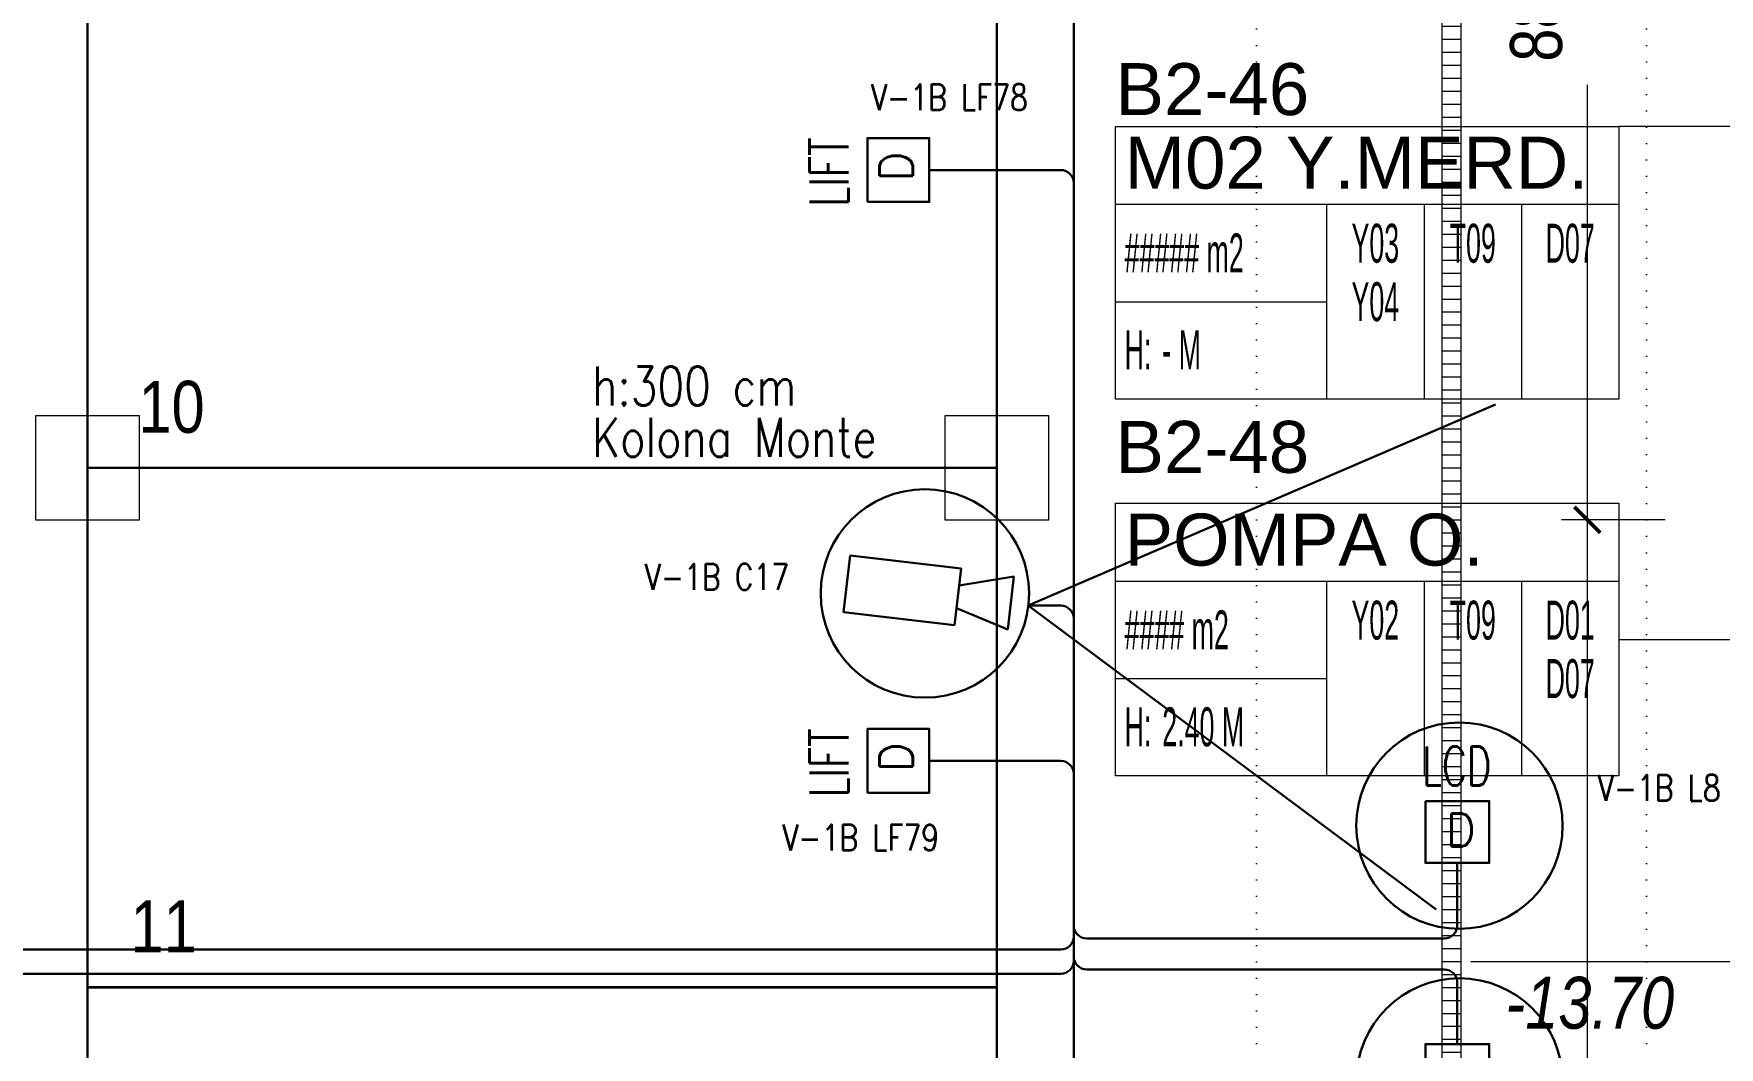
# Model space of a CAD drawing. Header units: metres. Extents: x -13621 to 152406, y -16073 to 22221.
# Drawn here: x 2259 to 3556, y 1994 to 2774 of the extents above; entities that cross this region are included whole.
import ezdxf
from ezdxf.enums import TextEntityAlignment as Align

# ---------------------------------------------------------------- set-up
doc = ezdxf.new("R2010")
doc.units = ezdxf.units.M
doc.header["$LTSCALE"] = 100
doc.header["$MEASUREMENT"] = 0
doc.linetypes.add('DOT2', pattern=[0.125, 0, -0.125])
doc.linetypes.add('HIDDEN', pattern=[0.375, 0.25, -0.125])
doc.layers.get('0').update_dxf_attribs({"color": 9, "lineweight": 9})
for name, color, linetype, lineweight in [('01', 9, 'Continuous', 9), ('06D', 9, 'Continuous', 9), ('21', 9, 'Continuous', 9), ('21_mahal200', 9, 'Continuous', 9), ('25', 9, 'Continuous', 9), ('Data  Tavan', 170, 'Continuous', 30), ('E-DAHİLİ DOME KAMERA', 7, 'Continuous', 30), ('E-DAHİLİ KAMERA', 7, 'Continuous', 30), ('E-DATA LCD EKRAN', 7, 'Continuous', 30), ('E-DATA LIFT PRIZI', 7, 'Continuous', 30), ('E-DATA PRİZİ (RJ45)', 7, 'Continuous', 30), ('E-YAZI', 7, 'Continuous', 30)]:
    doc.layers.add(name, color=color, linetype=linetype, lineweight=lineweight)
doc.styles.add('Arial', font='arial.ttf', dxfattribs={"height": 2.5})
doc.styles.add('E-YAZI', font='txttw.shx')
doc.styles.add('MuuM_TEXT-ITALIC', font='ARIALNI.TTF')
doc.styles.add('MuuM_TEXT-STANDART', font='ARIALN.TTF')
doc.dimstyles.new('MuuM_DIM200', dxfattribs={"dimscale": 20, "dimtxt": 2, "dimasz": 1, "dimexe": 1, "dimexo": 1, "dimgap": 1, "dimtad": 1, "dimdec": 1, "dimrnd": 0.5, "dimdsep": 46, "dimtxsty": 'MuuM_TEXT-STANDART', "dimblk": 'ARCHTICK', "dimcen": 0, "dimdle": 0.15, "dimclrd": 256, "dimclre": 256, "dimclrt": 256, "dimadec": 0, "dimazin": 0, "dimtfac": 5, "dimtdec": 1, "dimtix": 1, "dimtmove": 2, "dimatfit": 3, "dimldrblk": 'DOT', "dimfxl": 3, "dimfxlon": 1, "dimtolj": 1, "dimlwd": -1, "dimlwe": -1, "dimarcsym": 0})

# ---------------------------------------------------------------- blocks, each defined once
blk = doc.blocks.new('E-DATA LCD EKRAN')
at = {"layer": 'E-DATA PRİZİ (RJ45)', "color": 1}
blk.add_line((0, 0), (0, 42), dxfattribs=at)
blk.add_lwpolyline([(-24.6, 89.6), (24.6, 89.6), (24.6, 42), (-24.6, 42)], close=True, dxfattribs=at)
blk.add_circle((1.6, 70.7), 79.4, dxfattribs=at)
at = {"layer": 'E-DATA PRİZİ (RJ45)', "color": 1, "style": 'E-YAZI'}
blk.add_text('D', height=25.6, dxfattribs=at).set_placement((-8.8, 54.6))
at = {"layer": 'E-YAZI', "color": 1, "style": 'E-YAZI', "width": 0.7}
blk.add_text('LCD', height=30, dxfattribs=at).set_placement((-27, 101.6))
blk = doc.blocks.new('E-DATA LIFT PRIZI')
at = {"layer": 'E-DATA LIFT PRIZI', "color": 2}
blk.add_line((0, 0), (0, 42), dxfattribs=at)
blk.add_lwpolyline([(-24.6, 89.6), (24.6, 89.6), (24.6, 42), (-24.6, 42)], close=True, dxfattribs=at)
at = {"layer": 'E-DATA LIFT PRIZI', "color": 2, "style": 'E-YAZI', "width": 0.7}
blk.add_text('LIFT', height=30, dxfattribs=at).set_placement((-28, 104.2))
at = {"layer": 'E-DATA LIFT PRIZI', "color": 2, "style": 'E-YAZI'}
blk.add_text('D', height=25.6, dxfattribs=at).set_placement((-8.8, 54.6))
blk = doc.blocks.new('100_DAHİLİ DOME KAMERA')
at = {"layer": 'E-DAHİLİ DOME KAMERA', "color": 4}
for p, q in [((-1.936, 0.715), (-1.936, -0.689)), ((0.82, 0.715), (-1.936, 0.715)), ((0.82, -0.689), (0.82, 0.715)), ((0.82, 0.294), (2.131, 0.668)), ((2.131, 0.668), (2.131, -0.643)), ((0.82, -0.268), (2.131, -0.643)), ((-1.936, -0.689), (0.82, -0.689))]:
    blk.add_line(p, q, dxfattribs=at)
at = {"layer": 'E-DAHİLİ DOME KAMERA', "color": 4, "linetype": 'Continuous'}
blk.add_circle((0, 0), 2.566, dxfattribs=at)
at = {"layer": 'E-DAHİLİ KAMERA', "color": 4}
for q in [(13.416, 6.264), (13.416, -6.264)]:
    blk.add_line((2.566, 0), q, dxfattribs=at)
blk = doc.blocks.new('p-kolon_80x80')
blk.add_lwpolyline([(-40, -40), (40, -40), (40, 40), (-40, 40)], close=True)
blk = doc.blocks.new('2.bod.sitatik')
at = {"layer": '01'}
for p in [(2300, -6190), (3000, -6190)]:
    blk.add_blockref('p-kolon_80x80', p, dxfattribs=at)
blk = doc.blocks.new('_ArchTick')
at = {"color": 0, "linetype": 'ByBlock', "const_width": 0.15}
blk.add_lwpolyline([(-0.5, -0.5), (0.5, 0.5)], dxfattribs=at)
blk = doc.blocks.new('*D430')
at = {"layer": '25', "transparency": 16777216}
for p, q in [((3514.6, -30030.8), (3434.6, -30030.8)), ((3454.6, -30027.8), (3454.6, -30463.6)), ((3454.6, -30913.8), (3454.6, -30576)), ((3514.6, -30910.8), (3434.6, -30910.8))]:
    blk.add_line(p, q, dxfattribs=at)
at = {"layer": '25', "transparency": 16777216, "xscale": 20, "yscale": 20, "zscale": 20}
for p, rotation in [((3454.6, -30030.8), 90), ((3454.6, -30910.8), 270)]:
    blk.add_blockref('_ArchTick', p, dxfattribs=dict(at, rotation=rotation))
at = {"layer": '25', "transparency": 16777216, "insert": (3415.4, -30519.8), "char_height": 40, "attachment_point": 5, "rotation": 90, "style": 'MuuM_TEXT-STANDART'}
blk.add_mtext('\\A1;880', dxfattribs=at)
blk = doc.blocks.new('_Dot')
at = {"color": 0, "linetype": 'ByBlock', "lineweight": -2}
blk.add_line((-0.5, 0), (-1, 0), dxfattribs=at)
at = {"color": 0, "linetype": 'ByBlock', "const_width": 0.5}
blk.add_lwpolyline([(-0.25, 0, 1), (0.25, 0, 1)], format="xyb", close=True, dxfattribs=at)
blk = doc.blocks.new('p-işyeri')
at = {"color": 0, "const_width": 2}
blk.add_lwpolyline([(200, 0), (200, 700), (-200, 700), (-200, 0)], close=True, dxfattribs=at)
blk = doc.blocks.new('p-ızgara')
at = {"layer": '06D'}
h = blk.add_hatch(dxfattribs=at)
h.set_pattern_fill('_USER', color=252, scale=10, angle=180, style=0, pattern_type=0)
h.set_pattern_definition([(180, (-7e-12, -8630), (-1e-15, -10), [])])
h.paths.add_polyline_path([(3342.5, -4975), (3342.5, -8278.5), (3357.5, -8278.5), (3357.5, -4975)])
blk.add_lwpolyline([(3342.5, -4975), (3342.5, -8278.5), (3357.5, -8278.5), (3357.5, -4975)], close=True, dxfattribs=at)
blk = doc.blocks.new('*D456')
at = {"layer": '25', "transparency": 16777216}
for p, q in [((3514.6, -30910.8), (3434.6, -30910.8)), ((3454.6, -33313.8), (3454.6, -30907.8)), ((3514.6, -33310.8), (3434.6, -33310.8))]:
    blk.add_line(p, q, dxfattribs=at)
at = {"layer": '25', "transparency": 16777216, "xscale": 20, "yscale": 20, "zscale": 20}
for p, rotation in [((3454.6, -30910.8), 90), ((3454.6, -33310.8), 270)]:
    blk.add_blockref('_ArchTick', p, dxfattribs=dict(at, rotation=rotation))
at = {"layer": '25', "transparency": 16777216, "insert": (3414.2, -32110.8), "char_height": 40, "attachment_point": 5, "rotation": 90, "style": 'MuuM_TEXT-STANDART'}
blk.add_mtext('\\A1;2400', dxfattribs=at)
blk = doc.blocks.new('0_elevationtarget-p-bk')
h = blk.add_hatch(color=250)
h.paths.add_polyline_path([(1.875, 0, 0.414214), (0, 1.875), (0, 0)])
h.paths.add_polyline_path([(0, 0), (-1.875, 0, 0.414214), (0, -1.875)])
blk.add_line((0, -2.625), (0, 2.625))
blk.add_lwpolyline([(12.453, 0), (-3, 0)])
blk.add_circle((0, 0), 1.875)
at = {"style": 'Arial'}
blk.add_attdef('BITMISKOT', text='', height=2, dxfattribs=at).set_placement((4.5, 0), align=Align.BOTTOM_LEFT)
at = {"style": 'MuuM_TEXT-ITALIC'}
blk.add_attdef('FINISHINGFLOORLEVEL', text='', height=2, dxfattribs=at).set_placement((4.5, -0.592), align=Align.TOP_LEFT)
blk = doc.blocks.new('0_roomno2')
blk.add_lwpolyline([(19.375, -10.5), (0, -10.5), (0, 0), (19.375, 0)], close=True)
for points in [[(0, -3), (19.375, -3)], [(8.125, -3), (8.125, -10.5)], [(11.875, -3), (11.875, -10.5)], [(15.625, -3), (15.625, -10.5)], [(0, -6.75), (8.125, -6.75)]]:
    blk.add_lwpolyline(points)
at = {"style": 'MuuM_TEXT-STANDART', "width": 0.6}
blk.add_text('H:', height=1.5, dxfattribs=at).set_placement((0.35, -8.608), align=Align.MIDDLE_LEFT)
at = {"style": 'Arial'}
blk.add_attdef('ODANO', (0, 1.17), '', height=2, dxfattribs=at)
blk.add_attdef('MEKANADI', text='', height=2, dxfattribs=at).set_placement((0.35, -3), align=Align.BOTTOM_LEFT)
at = {"style": 'MuuM_TEXT-STANDART', "width": 0.6}
for tag, p in [('YER01', (10, -4.5)), ('TAVAN01', (13.75, -4.5)), ('DUVAR01', (17.5, -4.5)), ('YER02', (10, -6.75)), ('TAVAN02', (13.75, -6.75)), ('DUVAR02', (17.5, -6.75)), ('YER03', (10, -9)), ('TAVAN03', (13.75, -9)), ('DUVAR03', (17.5, -9))]:
    blk.add_attdef(tag, text='', height=1.5, dxfattribs=at).set_placement(p, align=Align.MIDDLE_CENTER)
for tag, p in [('M2', (0.35, -4.875)), ('TEMIZTAVANYUKSEKLIGI', (1.8, -8.608))]:
    blk.add_attdef(tag, text='', height=1.5, dxfattribs=at).set_placement(p, align=Align.MIDDLE_LEFT)
blk = doc.blocks.new('2.bod.Mimari')
at = {"layer": '06D', "linetype": 'DOT2'}
for points in [[(3200, -4327.5), (3200, -7755), (3200, -8105)], [(3500, -4327.5), (3500, -7755), (3500, -8105)]]:
    blk.add_lwpolyline(points, dxfattribs=at)
at = {"layer": '21_mahal200'}
blk.add_lwpolyline([(3478.88, -6322.24), (3758.83, -6322.24)], dxfattribs=at)
at = {"layer": '06D'}
blk.add_blockref('p-ızgara', (0, 0), dxfattribs=at)
at = {"layer": '06D', "color": 89, "linetype": 'HIDDEN', "true_color": 0x2e4d23, "rotation": 90}
for p in [(3000, -5990), (3000, -6390), (3000, -6790)]:
    blk.add_blockref('p-işyeri', p, dxfattribs=at)
at = {"layer": '21'}
ref = blk.add_blockref('0_elevationtarget-p-bk', (3614.01, -6570), dxfattribs=dict(at, xscale=-20, yscale=20, zscale=20))
ref.add_attrib('FINISHINGFLOORLEVEL', '-13.70', dxfattribs={"layer": '0', "height": 40, "style": 'MuuM_TEXT-ITALIC'}).set_placement((3391.54, -6581.84), align=Align.TOP_LEFT)
at = {"layer": '21_mahal200'}
ref = blk.add_blockref('0_roomno2', (3091.38, -5927.05), dxfattribs=dict(at, xscale=20, yscale=20, zscale=20))
ref.add_attrib('ODANO', 'B2-46', (3091.38, -5918.4), dxfattribs={"layer": '0', "height": 40, "style": 'Arial'})
ref.add_attrib('MEKANADI', 'M02 Y.MERD.', dxfattribs={"layer": '0', "height": 40, "style": 'Arial'}).set_placement((3098.38, -5987.05), align=Align.BOTTOM_LEFT)
ref.add_attrib('M2', '##### m2', dxfattribs={"layer": '0', "height": 30, "style": 'MuuM_TEXT-STANDART', "width": 0.6}).set_placement((3098.38, -6024.55), align=Align.MIDDLE_LEFT)
ref.add_attrib('TEMIZTAVANYUKSEKLIGI', '- M', dxfattribs={"layer": '0', "height": 30, "style": 'MuuM_TEXT-STANDART', "width": 0.6}).set_placement((3127.38, -6099.2), align=Align.MIDDLE_LEFT)
ref.add_attrib('YER01', 'Y03', dxfattribs={"layer": '0', "height": 30, "style": 'MuuM_TEXT-STANDART', "width": 0.6}).set_placement((3291.38, -6017.05), align=Align.MIDDLE_CENTER)
ref.add_attrib('TAVAN01', 'T09', dxfattribs={"layer": '0', "height": 30, "style": 'MuuM_TEXT-STANDART', "width": 0.6}).set_placement((3366.38, -6017.05), align=Align.MIDDLE_CENTER)
ref.add_attrib('DUVAR01', 'D07', dxfattribs={"layer": '0', "height": 30, "style": 'MuuM_TEXT-STANDART', "width": 0.6}).set_placement((3441.38, -6017.05), align=Align.MIDDLE_CENTER)
ref.add_attrib('YER02', 'Y04', dxfattribs={"layer": '0', "height": 30, "style": 'MuuM_TEXT-STANDART', "width": 0.6}).set_placement((3291.38, -6062.05), align=Align.MIDDLE_CENTER)
ref = blk.add_blockref('0_roomno2', (3091.38, -6217.24), dxfattribs=dict(at, xscale=20, yscale=20, zscale=20))
ref.add_attrib('ODANO', 'B2-48', (3091.38, -6193.84), dxfattribs={"layer": '0', "height": 40, "style": 'Arial'})
ref.add_attrib('MEKANADI', 'POMPA O.', dxfattribs={"layer": '0', "height": 40, "style": 'Arial'}).set_placement((3098.38, -6277.24), align=Align.BOTTOM_LEFT)
ref.add_attrib('M2', '#### m2', dxfattribs={"layer": '0', "height": 30, "style": 'MuuM_TEXT-STANDART', "width": 0.6}).set_placement((3098.38, -6314.74), align=Align.MIDDLE_LEFT)
ref.add_attrib('TEMIZTAVANYUKSEKLIGI', '2.40 M', dxfattribs={"layer": '0', "height": 30, "style": 'MuuM_TEXT-STANDART', "width": 0.6}).set_placement((3127.38, -6389.4), align=Align.MIDDLE_LEFT)
ref.add_attrib('YER01', 'Y02', dxfattribs={"layer": '0', "height": 30, "style": 'MuuM_TEXT-STANDART', "width": 0.6}).set_placement((3291.38, -6307.24), align=Align.MIDDLE_CENTER)
ref.add_attrib('TAVAN01', 'T09', dxfattribs={"layer": '0', "height": 30, "style": 'MuuM_TEXT-STANDART', "width": 0.6}).set_placement((3366.38, -6307.24), align=Align.MIDDLE_CENTER)
ref.add_attrib('DUVAR01', 'D01', dxfattribs={"layer": '0', "height": 30, "style": 'MuuM_TEXT-STANDART', "width": 0.6}).set_placement((3441.38, -6307.24), align=Align.MIDDLE_CENTER)
ref.add_attrib('DUVAR02', 'D07', dxfattribs={"layer": '0', "height": 30, "style": 'MuuM_TEXT-STANDART', "width": 0.6}).set_placement((3441.38, -6352.24), align=Align.MIDDLE_CENTER)
at = {"layer": '21', "style": 'MuuM_TEXT-STANDART'}
for s, p in [('10', (2339.24, -6175)), ('11', (2333.15, -6575))]:
    blk.add_text(s, height=40, dxfattribs=at).set_placement(p, align=Align.BOTTOM_LEFT)
at = {"layer": '25'}
dim = blk.add_linear_dim(base=(3454.6, -5350), p1=(3660, -6230), p2=(13317.29, -5350), angle=90, dimstyle='MuuM_DIM200', dxfattribs=at)
dim.commit()
dim.dimension.update_dxf_attribs({"geometry": '*D430', "text_midpoint": (3415.42, -5839.02), "dimtype": 128, "insert": (0, 24680.79)})
dim = blk.add_linear_dim(base=(3454.6, -6230), p1=(3660, -8630), p2=(13317.29, -6230), angle=90, dimstyle='MuuM_DIM200', dxfattribs=at)
dim.commit()
dim.dimension.update_dxf_attribs({"geometry": '*D456', "text_midpoint": (3414.18, -7430), "insert": (0, 24680.79)})
at = {"layer": '21_mahal200'}
blk.add_leader([(4174.65, -5927.05), (3478.88, -5927.05)], dimstyle='MuuM_DIM200', override={"dimasz": 1, "dimfxl": 10}, dxfattribs=at)

msp = doc.modelspace()

# ---------------------------------------------------------------- linework, layer by layer
at = {"layer": 'Data  Tavan'}
for p, q in [((3059.2, 3169.5), (3059.2, 2063.8)), ((2990, 2669.3), (3049.2, 2669.3)), ((3024.3, 2334), (3049.2, 2334)), ((2990, 2214.4), (3049.2, 2214.4)), ((3059.2, 2097.6), (3059.2, 2027.3)), ((3354.5, 2093.8), (3354.5, 2087.7)), ((3094.4, 2077.7), (3069.2, 2077.7)), ((3344.5, 2077.7), (3094.4, 2077.7)), ((1967.4, 2069.1), (3049.2, 2069.1)), ((1967.7, 2050.4), (3049.2, 2050.4)), ((3105.4, 2053.8), (3069.2, 2053.8)), ((3344.5, 2053.8), (3105.4, 2053.8)), ((3059.2, 2043.8), (3059.2, -124.8)), ((3354.5, 2038.3), (3354.5, 2043.8))]:
    msp.add_line(p, q, dxfattribs=at)
for centre, start, end in [((3049.2, 2659.3), 0, 90), ((3049.2, 2324), 0, 90), ((3049.2, 2204.4), 0, 90), ((3049.2, 2079.1), 270, 0), ((3069.2, 2087.7), 180, 270), ((3344.5, 2087.7), 270, 0), ((3069.2, 2063.8), 180, 270), ((3049.2, 2060.4), 270, 0), ((3344.5, 2043.8), 0, 90)]:
    msp.add_arc(centre, 10, start, end, dxfattribs=at)

# ---------------------------------------------------------------- block references
for name in ['2.bod.sitatik', '2.bod.Mimari']:
    msp.add_blockref(name, (0, 8630))
at = {"layer": 'E-DAHİLİ DOME KAMERA', "xscale": 31.24999999834263, "yscale": 31.24999999834263, "zscale": 31.24999999834263, "rotation": 353.2974289970776}
msp.add_blockref('100_DAHİLİ DOME KAMERA', (2944.6, 2343.3), dxfattribs=at)
at = {"layer": 'E-DATA LCD EKRAN', "color": 1}
msp.add_blockref('E-DATA LCD EKRAN', (3354.5, 2093.8), dxfattribs=at)
at = {"layer": 'E-DATA LCD EKRAN', "color": 1, "xscale": -1, "rotation": 180}
msp.add_blockref('E-DATA LCD EKRAN', (3354.5, 2038.3), dxfattribs=at)
at = {"layer": 'E-DATA LIFT PRIZI', "color": 1, "rotation": 89.99999999999999}
for p in [(2990, 2669.3), (2990, 2214.4)]:
    msp.add_blockref('E-DATA LIFT PRIZI', p, dxfattribs=at)

# ---------------------------------------------------------------- texts
at = {"layer": 'E-YAZI', "color": 6, "style": 'E-YAZI', "width": 0.8}
for s, p in [('V-1B LF78', (2903.2, 2715.3)), ('V-1B C17', (2729, 2346.1)), ('V-1B L8', (3462.6, 2183.6)), ('V-1B LF79', (2834.9, 2145.3))]:
    msp.add_text(s, height=20, dxfattribs=at).set_placement(p)
at = {"layer": 'E-YAZI', "color": 30, "style": 'E-YAZI', "width": 0.8}
for s, p in [('h:300 cm', (2688.4, 2488)), ('Kolona Monte', (2688.4, 2448.4))]:
    msp.add_text(s, height=30, dxfattribs=at).set_placement(p)

doc.saveas('drawing.dxf')
